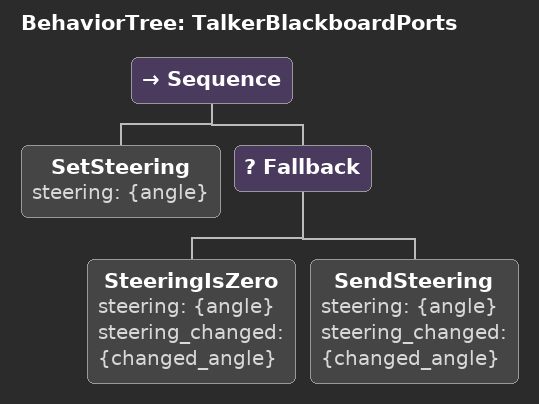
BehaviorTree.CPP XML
<?xml version="1.0" encoding="UTF-8"?>
<root BTCPP_format="4"
      main_tree_to_execute="TalkerBlackboardPorts">
  <BehaviorTree ID="TalkerBlackboardPorts">
    <Sequence>
      <SetSteering steering="{angle}"/>
      <Fallback>
        <SteeringIsZero steering="{angle}"
                        steering_changed="{changed_angle}"/>
        <SendSteering steering="{angle}"
                      steering_changed="{changed_angle}"/>
      </Fallback>
    </Sequence>
  </BehaviorTree>

</root>
